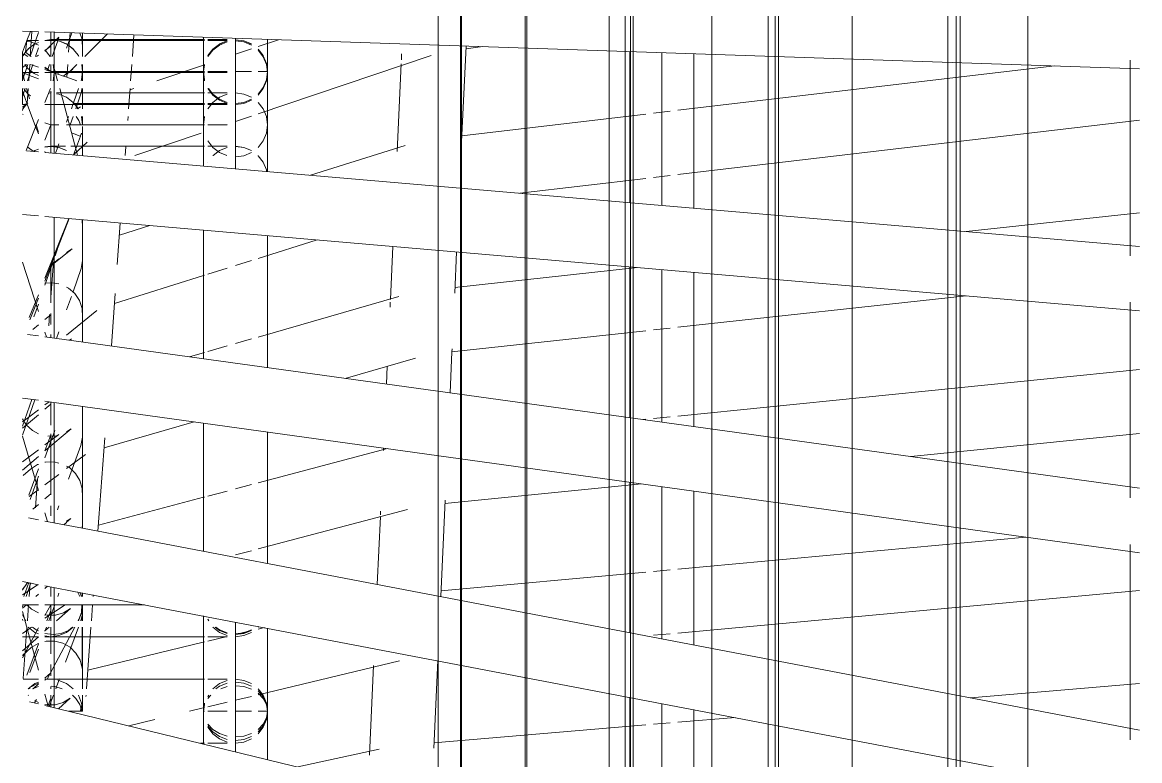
# Model space of a CAD drawing. Header units: millimetres. Extents: x 886808 to 1650903, y -1008069 to 230892.
# Drawn here: x 1018505 to 1019029, y -558958 to -558612 of the extents above; entities that cross this region are included whole.
import ezdxf
from ezdxf.xclip import XClip

# ---------------------------------------------------------------- set-up
doc = ezdxf.new("R2010")
doc.units = ezdxf.units.MM
doc.header["$XCLIPFRAME"] = 0
doc.layers.get('0').update_dxf_attribs({"lineweight": 0})
doc.layers.add('0.NETMANHNHAT-0.05', color=251, linetype='Continuous', lineweight=0)
doc.layers.add('A_Dim', color=8, linetype='Continuous', lineweight=5)

# ---------------------------------------------------------------- blocks, each defined once
blk = doc.blocks.new('A$C14C457CE')
for p, q in [((8875.8, 2416.46), (9389.45, 2433.75)), ((9348.38, 2422.14), (9347.64, 2432.34)), ((9370.72, 2422.14), (9359.98, 2432.76)), ((9371.71, 2429.64), (9371.71, 2433.15)), ((9373.1, 2433.2), (9372.16, 2430.81)), ((9376.77, 2433.32), (9377.88, 2430.11)), ((9377.88, 2430.11), (9377.64, 2433.35)), ((9385, 2433.6), (9385, 2416.62)), ((9386.71, 2422.14), (9386.71, 2433.66)), ((9386.71, 2433.66), (9386.71, 2422.14)), ((9386.71, 2422.14), (9386.71, 2433.66)), ((9386.71, 2433.66), (9386.71, 2422.14)), ((9386.71, 2433.66), (9386.71, 2422.14)), ((9392.5, 2433.85), (9400, 2434.1)), ((9392.5, 2433.43), (9396.28, 2422.14)), ((9396.3, 2422.14), (9395.55, 2433.95)), ((9397.85, 2429.64), (9396.14, 2433.97)), ((9193.91, 2382.23), (9191.84, 2427.1)), ((9289.39, 2426.82), (9279.8, 2430.06)), ((9285, 2428.3), (9285, 2430.23)), ((9285, 2415.11), (9285, 2428.3)), ((9292.5, 2428.08), (9296.12, 2429.58)), ((9292.5, 2428.04), (9296.12, 2429.53)), ((9292.5, 2427.57), (9296.12, 2429.06)), ((9296.12, 2429.58), (9300, 2430.09)), ((9296.12, 2429.53), (9300, 2430.04)), ((9296.12, 2429.06), (9300, 2429.57)), ((9300, 2430.74), (9300, 2415.11)), ((9300, 2430.74), (9300, 2414.64)), ((9300, 2430.04), (9300, 2430.09)), ((9300, 2429.57), (9300, 2430.04)), ((9300, 2423.23), (9300, 2429.57)), ((9303.88, 2430.11), (9312.99, 2430.11)), ((9312.99, 2429.64), (9303.88, 2429.64)), ((9303.88, 2429.58), (9307.5, 2428.08)), ((9303.88, 2429.53), (9307.5, 2428.04)), ((9303.88, 2429.06), (9307.5, 2427.57)), ((9307.5, 2428.08), (9307.5, 2428.04)), ((9307.5, 2428.04), (9310.61, 2425.66)), ((9307.5, 2428.04), (9310.61, 2425.7)), ((9307.5, 2427.57), (9310.61, 2425.19)), ((9314.49, 2430.11), (9386.71, 2430.11)), ((9378.01, 2429.64), (9314.49, 2429.64)), ((9315, 2431.24), (9315, 2418.17)), ((9372.16, 2430.81), (9371.71, 2426.91)), ((9371.71, 2426.91), (9371.71, 2429.64)), ((9376.1, 2425.72), (9378.09, 2427.21)), ((9376.1, 2425.69), (9378.09, 2427.21)), ((9377.88, 2430.11), (9377.88, 2430)), ((9378.3, 2424.23), (9377.88, 2430)), ((9379.21, 2426.04), (9377.88, 2430)), ((9382.84, 2429.57), (9378.01, 2429.64)), ((9378.09, 2427.21), (9378.66, 2427.68)), ((9378.66, 2427.68), (9379.21, 2428.1)), ((9378.66, 2427.68), (9379.21, 2428.07)), ((9378.66, 2427.68), (9379.21, 2428.04)), ((9379.21, 2428.1), (9382.84, 2429.57)), ((9379.21, 2428.04), (9382.83, 2429.53)), ((9382.83, 2429.53), (9383.33, 2429.59)), ((9389.39, 2424.74), (9382.84, 2431.22)), ((9383.32, 2429.64), (9382.84, 2430.99)), ((9382.84, 2429.6), (9383.14, 2429.64)), ((9382.84, 2429.57), (9383.33, 2429.59)), ((9383.14, 2429.64), (9383.32, 2429.64)), ((9383.33, 2429.59), (9383.32, 2429.64)), ((9383.33, 2429.59), (9383.37, 2429.64)), ((9385.96, 2422.14), (9383.33, 2429.59)), ((9385, 2429.64), (9383.37, 2429.64)), ((9383.69, 2429.64), (9385, 2429.85)), ((9385, 2429.85), (9386.71, 2430.11)), ((9385, 2429.85), (9386.71, 2430.07)), ((9385, 2429.85), (9386.71, 2430.04)), ((9386.71, 2429.6), (9385, 2429.64)), ((9386.71, 2430.11), (9389.39, 2429.76)), ((9386.71, 2430.04), (9386.71, 2430.11)), ((9386.71, 2430.07), (9389.39, 2429.72)), ((9386.71, 2430.04), (9389.39, 2429.68)), ((9386.71, 2429.6), (9386.71, 2430.04)), ((9389.39, 2429.64), (9386.71, 2429.6)), ((9386.71, 2429.6), (9386.71, 2422.14)), ((9389.39, 2425.09), (9386.71, 2427.11)), ((9397.85, 2429.64), (9392.5, 2429.64)), ((9392.5, 2427.58), (9396.08, 2429.06)), ((9392.5, 2428.81), (9393.91, 2428.16)), ((9392.5, 2428.78), (9393.91, 2428.16)), ((9392.5, 2428.74), (9393.91, 2428.16)), ((9393.99, 2428.19), (9394.21, 2428.1)), ((9393.99, 2428.19), (9394.21, 2428.07)), ((9393.99, 2428.19), (9394.21, 2428.04)), ((9394.21, 2428.1), (9397.32, 2425.72)), ((9394.21, 2428.07), (9396.01, 2426.72)), ((9394.21, 2428.04), (9396.01, 2426.72)), ((9396.08, 2429.06), (9396.12, 2429.06)), ((9396.12, 2429.06), (9397.89, 2429.29)), ((9398.47, 2424.22), (9397.85, 2429.64)), ((9397.98, 2429.31), (9397.85, 2429.64)), ((9397.89, 2429.29), (9397.98, 2429.31)), ((9400, 2424.19), (9397.98, 2429.31)), ((9085, 2423.5), (9085, 2351.07)), ((9100, 2424.01), (9100, 2352.36)), ((9115, 2424.51), (9115, 2353.65)), ((9191.9, 2425.82), (9183.91, 2426.83)), ((9289.39, 2395.25), (9208.16, 2422.7)), ((9222.17, 2420.69), (9222.04, 2423.5)), ((9285.51, 2418.99), (9287.01, 2422.57)), ((9285.51, 2418.5), (9287.01, 2422.1)), ((9287.01, 2422.57), (9289.39, 2425.66)), ((9287.01, 2422.6), (9289.39, 2425.66)), ((9287.01, 2422.1), (9289.39, 2425.19)), ((9287.01, 2422.57), (9287.01, 2422.6)), ((9289.39, 2425.66), (9289.39, 2425.7)), ((9300, 2423.23), (9292.5, 2425.77)), ((9300, 2415.11), (9300, 2423.23)), ((9310.61, 2425.7), (9310.61, 2425.66)), ((9310.61, 2425.66), (9312.99, 2422.57)), ((9310.61, 2425.66), (9312.99, 2422.6)), ((9310.61, 2425.19), (9312.96, 2422.14)), ((9371.71, 2426.91), (9371.71, 2422.14)), ((9373.53, 2422.14), (9373.72, 2422.57)), ((9373.72, 2422.61), (9376.1, 2425.69)), ((9373.72, 2422.61), (9376.1, 2425.66)), ((9373.72, 2422.57), (9373.72, 2422.61)), ((9376.1, 2425.66), (9376.1, 2425.72)), ((9387.02, 2422.14), (9389.37, 2425.19)), ((9389.37, 2425.19), (9389.39, 2425.21)), ((9392.5, 2426.23), (9393.84, 2422.14)), ((9393.31, 2422.14), (9392.5, 2422.75)), ((9395.79, 2422.14), (9396.28, 2422.52)), ((9396.01, 2426.72), (9397.32, 2425.69)), ((9398.47, 2424.22), (9396.28, 2422.52)), ((9397.32, 2425.72), (9397.32, 2425.66)), ((9397.32, 2425.69), (9398.47, 2424.22)), ((9397.32, 2425.66), (9398.3, 2424.44)), ((9399.2, 2423.26), (9397.48, 2422.14)), ((9398.47, 2424.22), (9398.57, 2424.3)), ((9398.47, 2424.22), (9398.97, 2423.56)), ((9400, 2422.45), (9398.57, 2424.3)), ((9398.97, 2423.56), (9399.2, 2423.26)), ((9399.2, 2423.26), (9399.27, 2423.31)), ((9399.2, 2423.26), (9399.7, 2422.6)), ((9399.2, 2423.26), (9399.7, 2422.57)), ((9399.7, 2422.6), (9399.27, 2423.31)), ((9400, 2422.19), (9399.7, 2422.6)), ((9399.7, 2422.6), (9399.7, 2422.57)), ((9399.7, 2422.57), (9399.89, 2422.14)), ((9400, 2424.19), (9400, 2422.45)), ((9400, 2424.19), (9400, 2414.64)), ((9400, 2422.45), (9400, 2422.19)), ((9400, 2422.19), (9400, 2422.14)), ((8880.19, 2328.78), (8880.19, 2420.55)), ((9092.5, 2396.98), (8915.62, 2417.8)), ((9224.15, 2377.69), (9222.26, 2418.79)), ((9285, 2415.11), (9285.51, 2418.99)), ((9285, 2414.64), (9285.51, 2418.5)), ((9314.49, 2418.5), (9314.49, 2418.34)), ((9336.92, 2410.76), (9314.49, 2418.34)), ((9314.49, 2418.34), (9314.94, 2415.11)), ((9314.55, 2418.52), (9315, 2415.11)), ((9314.94, 2415.11), (9315, 2418.17)), ((9315, 2415.11), (9315, 2418.17)), ((9349.2, 2410.76), (9348.64, 2418.52)), ((9371.71, 2415.11), (9372.16, 2418.52)), ((9371.71, 2415.11), (9371.71, 2418.52)), ((9377.54, 2415.4), (9374.38, 2418.52)), ((9379.16, 2412.43), (9378.72, 2418.52)), ((9385.51, 2418.5), (9383.43, 2410.76)), ((9385, 2416.62), (9385.01, 2414.64)), ((9385.01, 2414.64), (9385.51, 2418.5)), ((9386.71, 2415.11), (9386.71, 2418.52)), ((9386.71, 2415.11), (9386.71, 2418.52)), ((9386.71, 2415.11), (9386.71, 2418.52)), ((9386.71, 2418.52), (9386.71, 2415.11)), ((9386.71, 2418.52), (9386.71, 2415.11)), ((9386.71, 2415.11), (9386.71, 2418.52)), ((9386.71, 2415.11), (9389.39, 2417.19)), ((9386.71, 2415.11), (9389.39, 2416.86)), ((9388.25, 2415.66), (9387.24, 2418.52)), ((9392.5, 2417.17), (9395.16, 2418.11)), ((9394.43, 2414.19), (9397.5, 2416.62)), ((9395.02, 2418.52), (9397.56, 2410.76)), ((9395.16, 2418.11), (9396.32, 2418.52)), ((9397.02, 2410.76), (9396.53, 2418.52)), ((9397.49, 2418.52), (9400, 2411.04)), ((9397.5, 2416.62), (9398.9, 2418.52)), ((9400, 2417.1), (9398.11, 2418.52)), ((9400, 2418.52), (9400, 2414.64)), ((9285.51, 2411.23), (9285, 2415.11)), ((9285.06, 2415.11), (9285, 2415.11)), ((9285.51, 2410.78), (9285, 2414.64)), ((9285, 2414.64), (9285, 2396.73)), ((9285.06, 2415.11), (9289.39, 2415.11)), ((9300, 2415.11), (9292.5, 2415.11)), ((9300, 2405.11), (9300, 2415.11)), ((9300, 2414.64), (9300, 2369.56)), ((9303.88, 2415.11), (9312.99, 2415.11)), ((9303.88, 2415.11), (9312.99, 2415.11)), ((9303.88, 2415.11), (9312.99, 2415.11)), ((9312.99, 2414.64), (9303.88, 2414.64)), ((9315, 2415.11), (9314.49, 2411.23)), ((9315, 2415.11), (9314.49, 2415.11)), ((9314.49, 2415.11), (9379.21, 2415.11)), ((9314.49, 2415.11), (9386.71, 2415.11)), ((9315, 2414.64), (9314.49, 2410.78)), ((9389.39, 2414.64), (9314.49, 2414.64)), ((9314.94, 2415.11), (9315, 2414.64)), ((9315, 2399.64), (9315, 2414.64)), ((9372.22, 2411.23), (9371.71, 2415.11)), ((9371.71, 2410.76), (9371.71, 2415.11)), ((9374.47, 2410.76), (9379.16, 2412.43)), ((9377.54, 2415.4), (9376.29, 2416.33)), ((9377.58, 2415.36), (9377.54, 2415.4)), ((9379.21, 2413.75), (9377.58, 2415.36)), ((9379.02, 2414.29), (9377.58, 2415.36)), ((9379.02, 2414.29), (9379.21, 2414.15)), ((9380.73, 2412.99), (9379.16, 2412.43)), ((9380.73, 2412.99), (9379.21, 2414.15)), ((9383.28, 2413.89), (9380.73, 2412.99)), ((9382.83, 2415.25), (9383.28, 2413.89)), ((9382.83, 2415.11), (9386.71, 2415.11)), ((9384.37, 2414.28), (9383.28, 2413.89)), ((9386.71, 2415.11), (9384.37, 2414.28)), ((9385, 2414.5), (9385.01, 2414.64)), ((9385.53, 2410.78), (9385, 2414.5)), ((9385, 2379.89), (9385, 2414.5)), ((9386.71, 2415.11), (9388.25, 2415.66)), ((9386.71, 2410.76), (9386.71, 2414.36)), ((9388.25, 2415.66), (9389.39, 2416.06)), ((9400, 2414.64), (9392.5, 2414.64)), ((9392.5, 2413.36), (9394.43, 2414.19)), ((9392.5, 2411.72), (9396.71, 2413.36)), ((9400, 2414.64), (9396.71, 2413.36)), ((9400, 2414.64), (9398.96, 2410.76)), ((9400, 2414.64), (9400, 2410.76)), ((9287.01, 2407.65), (9285.51, 2411.23)), ((9287.01, 2407.18), (9285.51, 2410.78)), ((9289.39, 2404.56), (9287.01, 2407.65)), ((9287.01, 2407.62), (9287.01, 2407.65)), ((9289.39, 2404.56), (9287.01, 2407.62)), ((9289.39, 2404.09), (9287.01, 2407.18)), ((9312.96, 2407.14), (9310.61, 2404.09)), ((9312.62, 2407.14), (9311.06, 2405.11)), ((9349.51, 2406.5), (9347.62, 2407.14)), ((9350.16, 2397.61), (9349.46, 2407.14)), ((9371.71, 2397.61), (9371.71, 2407.14)), ((9372.02, 2407.14), (9372.21, 2405.67)), ((9372.42, 2410.76), (9372.22, 2411.23)), ((9375.97, 2400.53), (9373.62, 2407.14)), ((9382.46, 2407.14), (9374.08, 2375.93)), ((9389.39, 2400.55), (9386.82, 2407.14)), ((9397.99, 2407.14), (9396.72, 2402.41)), ((9397.41, 2404.67), (9397.25, 2407.14)), ((9398.92, 2406.61), (9397.41, 2404.67)), ((9398.75, 2407.14), (9400, 2403.31)), ((9399.33, 2407.14), (9398.92, 2406.61)), ((9400, 2407.14), (9400, 2406.06)), ((9289.39, 2404.52), (9289.39, 2404.56)), ((9292.5, 2403.08), (9296.12, 2404.58)), ((9296.12, 2400.69), (9292.5, 2402.18)), ((9296.12, 2400.64), (9292.5, 2402.14)), ((9296.12, 2400.22), (9292.5, 2401.71)), ((9296.12, 2404.58), (9300, 2405.11)), ((9300, 2400.19), (9300, 2405.11)), ((9312.99, 2405.11), (9303.88, 2405.11)), ((9303.88, 2404.58), (9307.5, 2403.08)), ((9307.5, 2402.18), (9303.88, 2400.69)), ((9307.5, 2402.14), (9303.88, 2400.64)), ((9307.5, 2401.71), (9303.88, 2400.22)), ((9310.61, 2404.09), (9307.5, 2401.71)), ((9307.5, 2403.08), (9310.61, 2400.7)), ((9308.12, 2402.61), (9307.5, 2402.18)), ((9307.5, 2402.18), (9307.5, 2402.14)), ((9310.61, 2404.56), (9308.12, 2402.61)), ((9310.61, 2404.52), (9308.12, 2402.61)), ((9311.06, 2405.11), (9310.61, 2404.56)), ((9310.61, 2404.56), (9310.61, 2404.52)), ((9384.01, 2405.11), (9314.49, 2405.11)), ((9372.21, 2405.67), (9374.96, 2397.61)), ((9376.1, 2400.7), (9379.21, 2403.08)), ((9379.21, 2403.08), (9382.83, 2404.58)), ((9382.83, 2404.58), (9383.9, 2404.72)), ((9386.47, 2405.06), (9386.71, 2405.11)), ((9386.71, 2405.11), (9386.48, 2405.11)), ((9386.71, 2390.11), (9386.71, 2405.97)), ((9386.71, 2405.11), (9387.67, 2404.97)), ((9386.71, 2405.11), (9386.71, 2399.64)), ((9397.32, 2404.56), (9396.21, 2403.71)), ((9397.32, 2404.52), (9396.22, 2403.68)), ((9397.41, 2404.64), (9397.32, 2404.56)), ((9397.32, 2404.56), (9397.32, 2404.52)), ((9397.41, 2404.67), (9397.41, 2404.64)), ((9397.69, 2400.22), (9397.41, 2404.64)), ((9400, 2406.06), (9397.71, 2399.9)), ((9400, 2399.72), (9400, 2406.06)), ((9103.88, 2395.64), (9096.12, 2396.55)), ((9285, 2390.11), (9285, 2396.73)), ((9285.51, 2393.99), (9287.01, 2397.6)), ((9287.01, 2397.6), (9289.39, 2400.7)), ((9300, 2400.19), (9296.12, 2400.69)), ((9300, 2400.13), (9296.12, 2400.64)), ((9300, 2399.72), (9296.12, 2400.22)), ((9300, 2400.19), (9300, 2400.13)), ((9300, 2399.72), (9300, 2400.13)), ((9300, 2399.72), (9300, 2391.66)), ((9303.88, 2400.11), (9312.99, 2400.11)), ((9312.99, 2399.64), (9303.88, 2399.64)), ((9310.61, 2400.7), (9312.98, 2397.61)), ((9314.49, 2400.11), (9376.12, 2400.11)), ((9389.39, 2399.64), (9314.49, 2399.64)), ((9315, 2399.64), (9315, 2390.11)), ((9374.25, 2397.61), (9372.64, 2398.6)), ((9373.73, 2397.61), (9376.1, 2400.7)), ((9376.12, 2400.11), (9375.97, 2400.53)), ((9377.01, 2397.61), (9376.12, 2400.11)), ((9386.71, 2399.64), (9386.71, 2390.11)), ((9397.71, 2399.86), (9393.77, 2389.32)), ((9397.45, 2400.53), (9397.69, 2400.22)), ((9397.53, 2400.33), (9397.52, 2400.36)), ((9397.69, 2400.22), (9397.53, 2400.33)), ((9397.75, 2400.02), (9397.65, 2400.03)), ((9397.69, 2400.22), (9397.71, 2400.19)), ((9397.7, 2400.02), (9397.71, 2400.19)), ((9397.71, 2399.86), (9397.7, 2400.02)), ((9397.71, 2400.19), (9397.8, 2400.15)), ((9397.86, 2400), (9397.75, 2400.02)), ((9397.78, 2400.1), (9399.7, 2397.6)), ((9400, 2399.64), (9397.8, 2399.64)), ((9400, 2398.49), (9397.86, 2400)), ((9397.86, 2400), (9400, 2399.72)), ((9399.7, 2397.6), (9400, 2396.88)), ((9400, 2399.64), (9400, 2399.72)), ((9092.5, 2366.81), (8875.8, 2392.32)), ((9193.78, 2385.05), (9107.5, 2395.21)), ((9285, 2390.11), (9285.51, 2393.99)), ((9300, 2391.66), (9292.5, 2394.2)), ((9300, 2380.11), (9300, 2391.66)), ((9304.59, 2390.11), (9303.88, 2390.35)), ((9314.49, 2393.99), (9315, 2390.11)), ((9350.55, 2392.22), (9350.42, 2393.99)), ((9371.71, 2390.11), (9371.71, 2393.99)), ((9371.71, 2390.11), (9372.22, 2393.99)), ((9373.46, 2392.2), (9372.68, 2390.11)), ((9374.73, 2393.99), (9373.46, 2392.2)), ((9376.2, 2393.99), (9377.53, 2390.11)), ((9379.21, 2391.4), (9378.29, 2393.99)), ((9386.71, 2390.11), (9389.39, 2391.13)), ((9398.16, 2378.06), (9392.5, 2392.58)), ((9392.5, 2392.3), (9392.59, 2392.34)), ((9399.61, 2394.99), (9400, 2395.14)), ((9285.51, 2386.23), (9285, 2390.11)), ((9285, 2368.27), (9285, 2390.11)), ((9287.01, 2382.62), (9285.51, 2386.23)), ((9312.99, 2390.11), (9303.88, 2390.11)), ((9379.21, 2390.11), (9314.49, 2390.11)), ((9315, 2390.11), (9315, 2380.11)), ((9347.19, 2375.72), (9316.08, 2386.23)), ((9371.71, 2386.23), (9371.71, 2389.37)), ((9371.72, 2384.62), (9371.71, 2386.23)), ((9371.87, 2386.23), (9371.72, 2384.62)), ((9372.8, 2384.84), (9372.22, 2386.23)), ((9372.8, 2384.84), (9376.46, 2386.23)), ((9386.71, 2390.11), (9382.83, 2390.11)), ((9386.71, 2380.11), (9386.71, 2390.11)), ((9389.39, 2383.02), (9386.71, 2390.11)), ((9386.71, 2377.02), (9386.71, 2390.11)), ((9393.44, 2390.18), (9392.5, 2386.69)), ((9393.77, 2389.32), (9392.5, 2385.92)), ((9264.74, 2366.53), (9220.39, 2380.4)), ((9289.39, 2379.52), (9287.01, 2382.62)), ((9296.12, 2379.6), (9300, 2380.11)), ((9296.12, 2379.53), (9300, 2380.04)), ((9300, 2380.11), (9300, 2380.04)), ((9300, 2375.13), (9300, 2380.04)), ((9312.99, 2380.11), (9303.88, 2380.11)), ((9312.99, 2382.62), (9310.61, 2379.52)), ((9377.3, 2380.11), (9314.49, 2380.11)), ((9315, 2380.11), (9315, 2370.85)), ((9375.92, 2376.24), (9369.59, 2381.96)), ((9371.72, 2384.62), (9371.71, 2380.11)), ((9371.71, 2375.73), (9371.71, 2380.11)), ((9372.8, 2384.84), (9372.68, 2384.8)), ((9375.98, 2376.1), (9372.68, 2384.8)), ((9386.71, 2380.11), (9379.77, 2380.11)), ((9382.79, 2379.53), (9386.67, 2380.04)), ((9383.37, 2379.67), (9382.83, 2381.21)), ((9382.83, 2379.6), (9386.71, 2380.11)), ((9385, 2379.82), (9385, 2379.89)), ((9386.67, 2380.04), (9386.71, 2380.11)), ((9386.71, 2379.6), (9386.67, 2380.04)), ((9386.67, 2380.04), (9389.39, 2379.68)), ((9386.71, 2380.11), (9389.39, 2379.76)), ((8875.8, 2333.07), (9389.39, 2377.25)), ((9287.01, 2372.61), (9289.39, 2375.66)), ((9289.39, 2375.66), (9289.39, 2375.72)), ((9292.5, 2378.1), (9296.12, 2379.6)), ((9292.5, 2378.04), (9296.12, 2379.53)), ((9296.12, 2375.64), (9292.5, 2377.14)), ((9300, 2375.13), (9296.12, 2375.64)), ((9300, 2369.56), (9300, 2375.13)), ((9303.88, 2379.6), (9307.5, 2378.1)), ((9303.88, 2379.53), (9307.5, 2378.04)), ((9307.5, 2377.14), (9304.07, 2375.72)), ((9310.61, 2379.52), (9307.5, 2377.14)), ((9307.5, 2378.1), (9308.13, 2377.62)), ((9307.5, 2378.04), (9310.54, 2375.72)), ((9308.13, 2377.62), (9310.54, 2375.72)), ((9310.54, 2375.72), (9310.61, 2375.72)), ((9351.74, 2375.72), (9351.45, 2379.77)), ((9379.22, 2378.05), (9382.79, 2379.53)), ((9379.24, 2378.11), (9382.83, 2379.6)), ((9383.4, 2379.61), (9383.37, 2379.67)), ((9384.39, 2376.82), (9383.4, 2379.61)), ((9385, 2376.87), (9385, 2379.82)), ((9386.71, 2379.6), (9386.71, 2377.02)), ((9389.39, 2377.57), (9389.27, 2377.24)), ((9392.5, 2378.81), (9394.21, 2378.1)), ((9392.5, 2378.73), (9394.17, 2378.04)), ((9392.5, 2377.52), (9398.13, 2378)), ((9394.17, 2378.04), (9394.62, 2377.7)), ((9394.21, 2378.1), (9394.72, 2377.71)), ((9397.32, 2379.52), (9394.99, 2377.73)), ((9397.5, 2379.75), (9397.32, 2379.52)), ((9285.51, 2368.99), (9287.01, 2372.57)), ((9287.01, 2372.57), (9287.01, 2372.61)), ((9312.96, 2372.61), (9312.99, 2372.57)), ((9103.88, 2365.47), (9096.12, 2366.39)), ((9166.6, 2358.09), (9107.5, 2365.05)), ((9285.42, 2368.31), (9285.51, 2368.99)), ((8957.16, 2340.07), (8875.8, 2348.95)), ((8875.8, 2302.97), (9389.42, 2347.15)), ((9355.45, 2324.64), (9354.04, 2344.11)), ((9371.71, 2345.63), (9371.73, 2342.35)), ((9371.98, 2345.65), (9371.73, 2342.35)), ((9389.39, 2316.8), (9377.98, 2346.17)), ((9389.39, 2318.17), (9378.15, 2346.18)), ((9385, 2290.15), (9385, 2346.77)), ((9392.5, 2347.41), (9400, 2348.06)), ((9285, 2276.31), (9285, 2338.17)), ((9315, 2280.47), (9315, 2340.75)), ((9354.45, 2338.47), (9340.22, 2342.92)), ((9371.73, 2342.35), (9371.72, 2326.52)), ((9227.34, 2308.24), (9226.2, 2333.11)), ((9289.39, 2327.46), (9261.61, 2336.16)), ((9197.17, 2311.19), (9196.28, 2330.54)), ((9376.7, 2331.95), (9379.21, 2330.21)), ((9386.61, 2323.96), (9376.7, 2331.95)), ((9379.21, 2330.09), (9377.55, 2331.05)), ((9383.5, 2331.96), (9384.65, 2328.66)), ((9100, 2322.26), (9100, 2250.72)), ((9197.05, 2313.89), (9111.4, 2323.24)), ((9115, 2323.55), (9115, 2252.79)), ((9300, 2324.15), (9292.5, 2326.49)), ((9312.99, 2320.08), (9303.88, 2322.93)), ((9371.72, 2326.52), (9371.73, 2326.48)), ((9371.73, 2326.48), (9372.37, 2322.7)), ((9371.75, 2300.1), (9371.73, 2326.48)), ((9372.37, 2322.7), (9376.23, 2311.77)), ((9386.48, 2324.3), (9382.83, 2327.3)), ((9386.64, 2309.37), (9385.44, 2325.83)), ((9385.71, 2325.62), (9389.39, 2315.03)), ((9386.71, 2306.66), (9386.71, 2323.7)), ((9386.71, 2323.7), (9386.71, 2306.66)), ((9400, 2325.72), (9392.5, 2302.57)), ((9085, 2320.97), (9085, 2248.64)), ((9315, 2319.45), (9314.49, 2319.61)), ((9356.78, 2306.38), (9315, 2319.45)), ((9378.31, 2313.61), (9375.38, 2311.02)), ((9379.21, 2314.06), (9378.31, 2313.61)), ((9385.64, 2316.13), (9382.83, 2315.56)), ((9389.39, 2315.89), (9385.64, 2316.13)), ((8880.19, 2215.23), (8880.19, 2306.95)), ((9092.5, 2295.19), (8957.15, 2309.97)), ((9289.39, 2290.62), (9223.43, 2309.63)), ((9227.51, 2304.62), (9227.4, 2306.91)), ((9358.22, 2286.45), (9356.44, 2310.98)), ((9373.22, 2307.74), (9371.98, 2304.02)), ((9375.38, 2311.02), (9373.22, 2307.74)), ((9376.97, 2309.7), (9379.21, 2303.35)), ((9396.79, 2299.74), (9392.5, 2310.43)), ((9396.44, 2298.66), (9392.5, 2308.8)), ((9371.71, 2297.61), (9364.98, 2303.14)), ((9371.98, 2304.02), (9371.75, 2300.1)), ((9386.71, 2296.58), (9386.71, 2301.64)), ((9386.71, 2301.64), (9386.71, 2296.58)), ((9392.5, 2306.1), (9394.57, 2300.15)), ((9371.75, 2300.1), (9371.71, 2297.61)), ((9371.75, 2297.58), (9371.71, 2297.61)), ((9371.71, 2288.31), (9371.75, 2297.58)), ((9379.21, 2291.45), (9371.75, 2297.58)), ((9371.75, 2297.58), (9371.75, 2288.32)), ((9389.39, 2298.89), (9386.71, 2301.11)), ((9386.71, 2301.11), (9386.71, 2296.58)), ((9387.62, 2295.83), (9387.23, 2301.21)), ((9395.01, 2294.24), (9392.5, 2296.32)), ((8875.8, 2219.69), (9389.39, 2290.76)), ((9103.88, 2293.95), (9096.12, 2294.8)), ((9198.44, 2283.63), (9107.5, 2293.56)), ((9382.83, 2293.12), (9383.93, 2290)), ((9386.71, 2290.39), (9386.71, 2291.84)), ((9386.71, 2291.84), (9386.71, 2290.39)), ((9386.71, 2291.84), (9386.71, 2290.39)), ((9389.39, 2292.97), (9388.64, 2290.66)), ((9392.5, 2291.19), (9397.64, 2291.9)), ((9300, 2287.56), (9292.5, 2289.73)), ((9312.99, 2283.82), (9303.88, 2286.45)), ((9377.66, 2289.14), (9376.88, 2289.78)), ((9376.88, 2289.78), (9377.82, 2289.16)), ((9198.44, 2283.63), (9198.38, 2285.13)), ((9199.32, 2264.46), (9198.44, 2283.63)), ((9248.48, 2271.26), (9215.62, 2280.73)), ((9321.51, 2281.37), (9314.49, 2283.39)), ((9092.5, 2253.57), (8875.8, 2275.38)), ((9229.16, 2268.59), (9228.78, 2276.94)), ((8929.19, 2196.85), (9387.4, 2260.25)), ((9385, 2203.45), (9385, 2259.92)), ((9386.71, 2249.29), (9386.71, 2260.16)), ((9386.71, 2260.16), (9386.71, 2249.29)), ((9387.4, 2260.25), (9389.39, 2260.53)), ((9389.39, 2258.76), (9387.4, 2260.25)), ((9392.5, 2260.96), (9400, 2261.99)), ((9394.12, 2261.18), (9400, 2244.55)), ((9395.51, 2261.37), (9400, 2248.84)), ((9371.75, 2243.6), (9371.71, 2258.08)), ((9371.75, 2258.09), (9371.77, 2257.87)), ((9371.77, 2257.87), (9371.75, 2243.6)), ((9371.78, 2258.09), (9371.77, 2257.87)), ((9389.39, 2256.84), (9386.71, 2259.11)), ((9386.71, 2259.11), (9386.71, 2249.29)), ((9396.97, 2253.11), (9392.5, 2256.45)), ((9400, 2247.86), (9392.5, 2254.21)), ((9103.88, 2252.42), (9096.12, 2253.21)), ((9108.78, 2251.93), (9107.5, 2252.06)), ((9315, 2190.1), (9315, 2250.23)), ((9361.69, 2238.63), (9319.34, 2250.83)), ((9395.31, 2246.74), (9398.19, 2249.38)), ((9400, 2250.86), (9396.97, 2253.11)), ((9398.19, 2249.38), (9398.26, 2249.48)), ((9398.26, 2249.48), (9400, 2252.21)), ((8983.11, 2234.54), (8875.8, 2245.34)), ((9285, 2184.38), (9285, 2246.08)), ((9371.75, 2243.6), (9372.53, 2239.81)), ((9377.06, 2247.63), (9379.21, 2246.24)), ((9389.39, 2237.19), (9377.06, 2247.63)), ((9389.39, 2240.05), (9382.83, 2244.95)), ((9382.83, 2244.71), (9384.1, 2244.3)), ((9384.1, 2244.3), (9388.01, 2244.11)), ((9384.78, 2246.86), (9389.39, 2233.99)), ((9386.71, 2216.65), (9386.71, 2245.22)), ((9386.71, 2245.22), (9386.71, 2216.65)), ((9386.71, 2245.22), (9386.71, 2244.71)), ((9386.71, 2244.71), (9389.39, 2237.32)), ((9392.5, 2245.29), (9395.31, 2246.74)), ((9400, 2244.21), (9392.5, 2218.71)), ((9230.58, 2237.77), (9230.55, 2238.55)), ((9364.53, 2199.55), (9361.35, 2243.33)), ((9371.71, 2234.53), (9371.77, 2243.51)), ((9371.77, 2243.51), (9371.77, 2234.48)), ((9372.53, 2239.81), (9378.3, 2223.91)), ((9289.39, 2222.24), (9228.65, 2238.28)), ((9230.6, 2237.48), (9230.58, 2237.77)), ((9379.21, 2228.94), (9370.38, 2235.52)), ((9371.71, 2200.92), (9371.71, 2234.53)), ((9371.77, 2234.48), (9371.79, 2215.66)), ((9400, 2232.15), (9392.5, 2237.74)), ((9400, 2228.21), (9392.5, 2234.56)), ((9377.94, 2229.37), (9375.09, 2226.68)), ((9378.34, 2229.58), (9377.94, 2229.37)), ((9379.21, 2230.04), (9378.34, 2229.58)), ((9385.2, 2232.1), (9382.83, 2231.55)), ((9389.12, 2231.96), (9385.2, 2232.1)), ((9389.39, 2231.88), (9389.12, 2231.96)), ((9392.87, 2230.81), (9392.5, 2230.93)), ((9392.5, 2228.76), (9396.96, 2216.48)), ((9392.52, 2228.28), (9392.5, 2228.61)), ((9396.2, 2228.73), (9392.87, 2230.81)), ((9399.68, 2225.73), (9396.2, 2228.73)), ((9373.03, 2223.35), (9371.9, 2219.59)), ((9375.09, 2226.68), (9373.03, 2223.35)), ((9389.39, 2221.35), (9382.83, 2226.24)), ((9392.5, 2225.32), (9396.38, 2214.51)), ((9393.81, 2210.51), (9392.82, 2224.2)), ((9085, 2218.41), (9085, 2146.23)), ((9100, 2220.48), (9100, 2149.09)), ((9201.71, 2212.54), (9109.59, 2221.81)), ((9115, 2222.56), (9115, 2151.96)), ((9300, 2219.44), (9292.5, 2221.42)), ((9312.99, 2216.01), (9303.88, 2218.41)), ((9371.9, 2219.59), (9371.79, 2215.66)), ((9392.58, 2218.97), (9392.5, 2219.03)), ((9396.77, 2215.85), (9392.58, 2218.97)), ((9203.71, 2168.98), (9201.64, 2214.05)), ((9315, 2215.48), (9314.49, 2215.61)), ((9364.32, 2202.45), (9315, 2215.48)), ((9371.79, 2215.66), (9371.77, 2202.17)), ((9389.39, 2214.79), (9386.71, 2217.11)), ((9386.71, 2217.11), (9386.71, 2216.65)), ((9289.39, 2191.27), (9219.35, 2209.77)), ((9231.99, 2207.19), (9231.91, 2208.98)), ((9382.83, 2211.44), (9383.51, 2209.57)), ((9386.71, 2206.8), (9386.71, 2211.54)), ((9386.71, 2211.54), (9386.71, 2206.8)), ((9386.71, 2211.54), (9386.71, 2206.8)), ((9389.39, 2208.15), (9388.19, 2204.06)), ((9395.03, 2209.93), (9392.5, 2212.11)), ((9233.49, 2174.55), (9232.02, 2206.42)), ((9371.77, 2202.17), (9372.03, 2200.98)), ((9371.79, 2200.93), (9389.39, 2204.29)), ((9371.79, 2202.08), (9371.79, 2200.93)), ((9379.21, 2203.77), (9377.22, 2205.49)), ((9377.22, 2205.49), (9379.21, 2204.25)), ((9380.56, 2202.6), (9379.29, 2203.7)), ((9385.64, 2203.7), (9385.68, 2203.58)), ((9392.5, 2204.88), (9397.16, 2205.77)), ((8875.8, 2106.33), (9371.71, 2200.92)), ((8880.19, 2190.07), (8929.19, 2196.85)), ((9092.5, 2181.79), (8929.19, 2196.85)), ((9371.71, 2200.92), (9371.79, 2200.93)), ((8880.19, 2101.7), (8880.19, 2193.33)), ((8875.8, 2189.46), (8880.19, 2190.07)), ((9300, 2188.46), (9292.5, 2190.44)), ((9103.88, 2180.74), (9096.12, 2181.46)), ((9203.6, 2171.55), (9107.5, 2180.41)), ((9392.5, 2174.48), (9400, 2175.91)), ((9397, 2175.48), (9399.38, 2168.99)), ((9397.21, 2175.52), (9397.83, 2175.03)), ((9397.43, 2175.56), (9397.83, 2175.03)), ((9092.5, 2151.82), (8875.8, 2171.8)), ((8875.8, 2075.93), (9371.71, 2170.51)), ((9371.71, 2168.99), (9371.71, 2170.66)), ((9371.71, 2170.51), (9371.81, 2170.53)), ((9371.81, 2170.53), (9389.39, 2173.89)), ((9371.81, 2170.67), (9371.81, 2170.53)), ((9371.81, 2170.53), (9371.81, 2168.99)), ((9371.87, 2170.55), (9371.87, 2170.69)), ((9371.87, 2168.99), (9371.87, 2170.55)), ((9372.22, 2168.99), (9373.02, 2170.9)), ((9372.97, 2168.99), (9374.06, 2171.1)), ((9382.83, 2170.55), (9383.4, 2168.99)), ((9385, 2116.77), (9385, 2173.19)), ((9386.71, 2173.37), (9386.71, 2173.52)), ((9386.71, 2168.99), (9386.71, 2173.52)), ((9386.71, 2173.52), (9386.71, 2168.99)), ((9386.71, 2173.52), (9386.71, 2168.99)), ((9386.71, 2168.99), (9386.71, 2173.37)), ((9389.39, 2172.75), (9388.2, 2173.8)), ((9400, 2169.7), (9392.64, 2174.65)), ((9395.95, 2175.28), (9398.24, 2168.99)), ((9396.83, 2168.99), (9396.36, 2175.36)), ((9397.83, 2175.03), (9397.89, 2174.99)), ((9397.89, 2174.99), (9399.98, 2172.1)), ((9398.27, 2174.47), (9399.7, 2172.6)), ((9399.7, 2172.6), (9399.81, 2172.34)), ((9399.81, 2172.34), (9400, 2171.88)), ((9399.98, 2172.1), (9400, 2172.05)), ((9342.64, 2165.11), (9386.71, 2165.11)), ((9342.64, 2165.11), (9389.39, 2165.11)), ((9366.75, 2168.99), (9366.7, 2169.7)), ((9367.57, 2157.61), (9367.03, 2165.11)), ((9371.71, 2157.61), (9371.71, 2165.11)), ((9371.8, 2164.4), (9371.71, 2165.11)), ((9371.71, 2165.11), (9371.81, 2165.11)), ((9371.81, 2165.11), (9371.8, 2164.4)), ((9371.81, 2165.11), (9371.87, 2165.11)), ((9371.87, 2157.61), (9371.87, 2165.11)), ((9371.87, 2165.11), (9372.04, 2165.11)), ((9372.25, 2161.5), (9372.04, 2165.11)), ((9379.94, 2165.11), (9372.04, 2165.11)), ((9389.39, 2158.76), (9379.94, 2165.11)), ((9379.94, 2165.11), (9384.83, 2165.11)), ((9384.83, 2165.11), (9385, 2165.11)), ((9384.83, 2165.11), (9387.58, 2157.61)), ((9385, 2165.11), (9386.71, 2165.11)), ((9386.71, 2165.11), (9389.39, 2165.11)), ((9386.71, 2165.11), (9386.71, 2160.56)), ((9386.71, 2157.61), (9386.71, 2165.11)), ((9389.39, 2160.08), (9386.71, 2165.11)), ((9386.71, 2165.11), (9386.71, 2157.61)), ((9386.71, 2165.11), (9386.71, 2157.61)), ((9386.71, 2165.11), (9386.71, 2162.31)), ((9393.67, 2168.99), (9392.5, 2170.02)), ((9392.5, 2165.11), (9397.11, 2165.11)), ((9392.5, 2165.11), (9400, 2165.11)), ((9395.64, 2162.97), (9397.86, 2165.11)), ((9397.65, 2157.61), (9397.11, 2165.11)), ((9400, 2163.43), (9398.09, 2165.11)), ((9399.65, 2165.11), (9400, 2164.13)), ((9400, 2165.11), (9399.65, 2165.11)), ((9315, 2159.84), (9315, 2116.71)), ((9371.81, 2164.38), (9371.79, 2160.76)), ((9371.79, 2160.76), (9372.54, 2157.61)), ((9371.81, 2164.38), (9371.8, 2164.4)), ((9372.22, 2161.23), (9371.81, 2164.38)), ((9371.81, 2160.67), (9371.81, 2157.61)), ((9373.71, 2157.61), (9372.22, 2161.23)), ((9373.44, 2158.13), (9372.25, 2161.5)), ((9383.92, 2157.61), (9377.38, 2163.37)), ((9377.38, 2163.37), (9380.73, 2161.33)), ((9380.73, 2161.33), (9384.5, 2160.23)), ((9384.5, 2160.23), (9388.41, 2160.14)), ((9386.71, 2162.31), (9388.45, 2157.61)), ((9386.71, 2160.56), (9386.71, 2157.61)), ((9388.41, 2160.14), (9389.39, 2160.38)), ((9392.5, 2161.23), (9395.64, 2162.97)), ((9400, 2161.84), (9392.5, 2134.47)), ((9400, 2160.36), (9398.84, 2158.13)), ((9289.39, 2154.52), (9289.1, 2154.9)), ((9300, 2156.98), (9300, 2156.84)), ((9300, 2156.98), (9300, 2115.11)), ((9300, 2156.98), (9300, 2115.11)), ((9300, 2151.43), (9300, 2156.84)), ((9309.54, 2154.5), (9307.5, 2153.05)), ((9310.59, 2154.5), (9307.5, 2152.14)), ((9309.27, 2154.5), (9307.5, 2153.26)), ((9312.99, 2158.27), (9312.43, 2157.61)), ((9312.99, 2158.15), (9312.55, 2157.61)), ((9369.89, 2125.72), (9367.8, 2154.5)), ((9371.71, 2125.72), (9371.71, 2154.5)), ((9371.81, 2154.5), (9371.81, 2150.11)), ((9371.86, 2135.26), (9371.87, 2154.5)), ((9373.58, 2157.93), (9373.44, 2158.13)), ((9373.81, 2157.61), (9373.58, 2157.93)), ((9373.61, 2154.5), (9379.7, 2138.08)), ((9388.15, 2130.53), (9375.37, 2154.5)), ((9379.21, 2152.14), (9376.12, 2154.5)), ((9378.39, 2153.01), (9376.47, 2154.5)), ((9386.71, 2154.5), (9386.71, 2151.28)), ((9386.71, 2142.03), (9386.71, 2154.5)), ((9386.71, 2154.5), (9386.71, 2142.03)), ((9386.71, 2154.5), (9386.71, 2142.03)), ((9389.39, 2152.8), (9387.46, 2154.5)), ((9388.72, 2154.5), (9389.39, 2152.67)), ((9395.22, 2154.5), (9393.06, 2153.01)), ((9397.3, 2154.5), (9394.21, 2152.14)), ((9400, 2151.63), (9395.72, 2154.5)), ((9399.62, 2130.5), (9397.88, 2154.5)), ((9398.84, 2158.13), (9398.39, 2157.61)), ((9400, 2158.34), (9399.7, 2157.62)), ((9103.88, 2150.78), (9096.12, 2151.49)), ((9285, 2123.92), (9285, 2154.12)), ((9289.39, 2153.68), (9286.43, 2154.39)), ((9296.12, 2151.9), (9292.5, 2153.26)), ((9296.12, 2151.66), (9292.5, 2153.05)), ((9300, 2151.13), (9292.5, 2152.93)), ((9296.12, 2150.64), (9292.5, 2152.14)), ((9300, 2151.43), (9296.12, 2151.9)), ((9300, 2151.18), (9296.12, 2151.66)), ((9300, 2150.11), (9296.12, 2150.64)), ((9300, 2151.43), (9300, 2151.18)), ((9300, 2151.18), (9300, 2151.13)), ((9300, 2150.11), (9300, 2151.13)), ((9307.5, 2153.26), (9303.88, 2151.9)), ((9307.5, 2153.05), (9303.88, 2151.66)), ((9307.5, 2152.14), (9303.88, 2150.64)), ((9312.99, 2148), (9303.88, 2150.19)), ((9303.88, 2150.11), (9304.22, 2150.11)), ((9304.22, 2150.11), (9312.99, 2150.11)), ((9314.49, 2150.11), (9368.12, 2150.11)), ((9368.12, 2150.11), (9371.71, 2150.11)), ((9371.71, 2150.11), (9371.81, 2150.11)), ((9371.81, 2150.11), (9371.86, 2135.26)), ((9371.81, 2150.11), (9371.87, 2150.11)), ((9371.87, 2150.11), (9377.71, 2150.11)), ((9377.71, 2150.11), (9385, 2150.11)), ((9381.81, 2151.62), (9378.39, 2153.01)), ((9382.83, 2150.64), (9379.21, 2152.14)), ((9385.57, 2151.14), (9381.81, 2151.62)), ((9386.71, 2150.11), (9382.83, 2150.64)), ((9385, 2150.11), (9386.71, 2150.11)), ((9389.39, 2151.62), (9385.57, 2151.14)), ((9386.71, 2150.11), (9386.71, 2151.28)), ((9389.39, 2150.48), (9386.71, 2150.11)), ((9386.71, 2150.11), (9389.39, 2150.11)), ((9400, 2140.19), (9392.5, 2154.25)), ((9393.06, 2153.01), (9392.5, 2152.8)), ((9394.21, 2152.14), (9392.5, 2151.43)), ((9392.5, 2150.11), (9400, 2150.11)), ((9400, 2143.48), (9392.5, 2150.07)), ((9369.25, 2134.47), (9314.49, 2147.64)), ((9377.64, 2145.15), (9374.86, 2142.4)), ((9381.05, 2147.08), (9377.64, 2145.15)), ((9384.83, 2148.06), (9381.05, 2147.08)), ((9388.75, 2148.02), (9384.83, 2148.06)), ((9389.39, 2147.84), (9388.75, 2148.02)), ((9392.53, 2146.97), (9392.5, 2146.98)), ((9392.5, 2146.7), (9397.95, 2131.98)), ((9392.5, 2144.2), (9396.51, 2133.27)), ((9395.91, 2144.97), (9392.53, 2146.97)), ((9400, 2141.31), (9395.91, 2144.97)), ((9206.99, 2097.85), (9205.1, 2138.88)), ((9289.39, 2122.86), (9223.08, 2138.81)), ((9372.88, 2139.02), (9371.86, 2135.26)), ((9374.86, 2142.4), (9372.88, 2139.02)), ((9237.17, 2094.59), (9235.23, 2136.62)), ((9371.85, 2135.23), (9371.83, 2131.3)), ((9371.86, 2135.26), (9371.85, 2135.23)), ((9386.71, 2131.82), (9386.71, 2137.06)), ((9386.71, 2137.06), (9386.71, 2131.82)), ((9386.71, 2137.06), (9386.71, 2131.82)), ((9292.5, 2128.08), (9296.12, 2129.58)), ((9292.5, 2126.96), (9296.12, 2128.32)), ((9296.12, 2129.58), (9300, 2130.11)), ((9296.12, 2128.32), (9300, 2128.79)), ((9300, 2130.11), (9300, 2128.79)), ((9300, 2128.79), (9300, 2127.11)), ((9303.88, 2130.11), (9312.99, 2130.11)), ((9303.88, 2129.58), (9307.5, 2128.08)), ((9303.88, 2128.32), (9307.5, 2126.96)), ((9314.49, 2130.11), (9382.65, 2130.11)), ((9371.83, 2131.3), (9371.81, 2130.11)), ((9371.81, 2130.11), (9371.85, 2125.72)), ((9371.81, 2130.11), (9371.81, 2125.72)), ((9379.21, 2128.08), (9382.83, 2129.58)), ((9382.55, 2130.38), (9382.65, 2130.11)), ((9382.65, 2130.11), (9382.83, 2129.58)), ((9382.65, 2130.11), (9385, 2130.11)), ((9382.83, 2129.58), (9383.37, 2129.65)), ((9382.83, 2129.58), (9383.97, 2126.56)), ((9385, 2130.11), (9389.39, 2130.11)), ((9389.39, 2130.71), (9386.71, 2133.11)), ((9386.71, 2133.11), (9386.71, 2131.82)), ((9388.98, 2129.79), (9389.39, 2129.74)), ((9392.5, 2130.11), (9399.57, 2130.11)), ((9392.5, 2128.79), (9394.21, 2128.08)), ((9393.52, 2127.9), (9392.5, 2128.37)), ((8955.18, 2121.47), (8875.8, 2128.13)), ((9285, 2115.11), (9285, 2123.92)), ((9287.01, 2122.6), (9289.39, 2125.7)), ((9287.01, 2121.95), (9289.39, 2124.78)), ((9287.01, 2121.11), (9289.39, 2123.6)), ((9292.5, 2125.5), (9296.12, 2126.7)), ((9296.12, 2126.7), (9300, 2127.11)), ((9300, 2120.31), (9300, 2127.11)), ((9303.88, 2126.7), (9306.85, 2125.72)), ((9307.5, 2128.08), (9310.59, 2125.72)), ((9307.5, 2126.96), (9309.27, 2125.72)), ((9376.12, 2125.72), (9379.21, 2128.08)), ((9381.38, 2125.72), (9384.7, 2126.79)), ((9383.97, 2126.56), (9384.28, 2125.72)), ((9384.7, 2126.79), (9386.37, 2126.97)), ((9386.71, 2125.72), (9386.71, 2126.67)), ((9386.71, 2126.67), (9386.71, 2125.72)), ((9386.71, 2126.67), (9386.71, 2125.72)), ((9386.71, 2126.67), (9386.71, 2125.72)), ((9389.39, 2123.13), (9387.84, 2117.46)), ((9394.99, 2125.72), (9392.5, 2127.94)), ((9392.5, 2126.72), (9395.28, 2125.72)), ((9395.49, 2126.71), (9393.52, 2127.9)), ((9394.21, 2128.08), (9397.3, 2125.72)), ((9397.14, 2125.72), (9396.38, 2126.18)), ((8875.8, 1993), (9389.39, 2117.84)), ((9100, 2118.83), (9100, 2047.49)), ((9115, 2121.7), (9115, 2051.14)), ((9285, 2115.11), (9285.51, 2118.99)), ((9285, 2115.11), (9285.51, 2118.65)), ((9285, 2115.11), (9285.51, 2118.22)), ((9285.51, 2118.99), (9287.01, 2122.6)), ((9285.51, 2118.65), (9287.01, 2121.95)), ((9285.51, 2118.22), (9287.01, 2121.11)), ((9300, 2120.31), (9292.5, 2122.12)), ((9300, 2115.11), (9300, 2120.31)), ((9312.99, 2117.19), (9303.88, 2119.38)), ((9311.55, 2122.61), (9312.99, 2121.11)), ((9312.43, 2122.61), (9312.99, 2121.95)), ((9314.49, 2118.99), (9315, 2115.11)), ((9314.49, 2118.65), (9314.73, 2116.77)), ((9314.49, 2118.22), (9315, 2115.11)), ((9370.15, 2122.07), (9370.11, 2122.61)), ((9371.71, 2115.11), (9371.71, 2122.61)), ((9371.81, 2122.61), (9371.81, 2119.36)), ((9371.85, 2122.61), (9371.81, 2119.36)), ((9371.81, 2119.36), (9372.76, 2115.61)), ((9371.86, 2116.19), (9371.85, 2119.2)), ((9371.86, 2116.19), (9372.11, 2118.16)), ((9372.04, 2115.11), (9373.02, 2118.24)), ((9372.11, 2118.16), (9372.22, 2118.99)), ((9372.22, 2118.99), (9373.72, 2122.6)), ((9373.02, 2118.24), (9374.93, 2121.16)), ((9374.93, 2121.16), (9376.5, 2122.61)), ((9383.06, 2116.3), (9377.51, 2121.25)), ((9377.51, 2121.25), (9380.89, 2119.25)), ((9380.89, 2119.25), (9384.67, 2118.2)), ((9384.67, 2118.2), (9388.59, 2118.16)), ((9385.43, 2122.61), (9387.38, 2117.35)), ((9386.71, 2119.17), (9386.71, 2122.61)), ((9386.71, 2117.19), (9386.71, 2122.61)), ((9386.71, 2122.61), (9386.71, 2117.19)), ((9386.71, 2122.61), (9386.71, 2117.19)), ((9386.71, 2122.61), (9386.71, 2121.11)), ((9386.71, 2121.11), (9388.06, 2117.51)), ((9386.71, 2118.18), (9386.71, 2119.17)), ((9386.71, 2117.19), (9386.71, 2118.18)), ((9388.59, 2118.16), (9389.39, 2118.37)), ((9392.5, 2119.21), (9394.07, 2120.1)), ((9392.5, 2118.59), (9396.69, 2119.61)), ((9394.28, 2119.03), (9393.39, 2120.7)), ((9397.19, 2122.46), (9397.34, 2122.61)), ((9085, 2115.97), (9085, 2043.85)), ((9285.51, 2112), (9285, 2115.11)), ((9285, 2115.11), (9285, 2092.46)), ((9285.51, 2111.23), (9285, 2115.11)), ((9285.51, 2111.57), (9285, 2115.11)), ((9285, 2115.11), (9289.39, 2115.11)), ((9300, 2115.11), (9292.5, 2115.11)), ((9300, 2103.11), (9300, 2115.11)), ((9300, 2115.11), (9300, 2096.11)), ((9300, 2115.11), (9300, 2096.11)), ((9303.88, 2115.11), (9312.99, 2115.11)), ((9321.63, 2115.11), (9314.49, 2116.83)), ((9315, 2115.11), (9314.49, 2115.11)), ((9315, 2115.11), (9315, 2116.71)), ((9315, 2100.11), (9315, 2115.11)), ((9371.71, 2115.11), (9371.86, 2116.19)), ((9371.85, 2115.11), (9371.71, 2115.11)), ((9371.85, 2115.11), (9371.86, 2116.19)), ((9372.04, 2115.11), (9371.85, 2115.11)), ((9372.94, 2115.11), (9372.04, 2115.11)), ((9372.76, 2115.61), (9372.94, 2115.11)), ((9372.94, 2115.11), (9378.17, 2115.11)), ((9092.5, 2109.96), (9065.4, 2112.24)), ((9103.88, 2109.01), (9096.12, 2109.66)), ((9206.87, 2100.38), (9107.5, 2108.71)), ((9287.01, 2109.11), (9285.51, 2112)), ((9287.01, 2108.27), (9285.51, 2111.57)), ((9287.01, 2107.62), (9285.51, 2111.23)), ((9289.39, 2106.63), (9287.01, 2109.11)), ((9289.39, 2105.44), (9287.01, 2108.27)), ((9289.39, 2104.52), (9287.01, 2107.62)), ((9312.99, 2109.11), (9310.61, 2106.63)), ((9312.99, 2108.27), (9310.61, 2105.44)), ((9312.99, 2107.62), (9310.61, 2104.52)), ((9350.05, 2108.28), (9337.78, 2111.23)), ((9296.12, 2103.52), (9292.5, 2104.72)), ((9296.12, 2101.9), (9292.5, 2103.26)), ((9296.12, 2100.64), (9292.5, 2102.14)), ((9300, 2103.11), (9296.12, 2103.52)), ((9300, 2103.11), (9300, 2101.43)), ((9307.5, 2104.72), (9303.88, 2103.52)), ((9307.5, 2103.26), (9303.88, 2101.9)), ((9307.5, 2102.14), (9303.88, 2100.64)), ((9310.61, 2106.63), (9307.5, 2104.72)), ((9310.61, 2105.44), (9307.5, 2103.26)), ((9310.61, 2104.52), (9307.5, 2102.14)), ((9270.72, 2088.99), (9232.57, 2097.28)), ((9300, 2101.43), (9296.12, 2101.9)), ((9300, 2100.11), (9296.12, 2100.64)), ((9300, 2100.11), (9300, 2101.43)), ((9303.88, 2100.11), (9312.99, 2100.11)), ((9314.49, 2100.11), (9316.46, 2100.11)), ((9315, 2099.76), (9315, 2100.11))]:
    blk.add_line(p, q)

msp = doc.modelspace()

# ---------------------------------------------------------------- linework, layer by layer
at = {"layer": '0.NETMANHNHAT-0.05', "transparency": 33554636}
for p, q in [((1018699.83, -558350.39), (1018699.83, -559250.39)), ((1018710.4, -559250.39), (1018710.4, -558350.39)), ((1018710.81, -558350.39), (1018710.81, -559250.39)), ((1018740.69, -559250.39), (1018740.69, -558350.39)), ((1018741.48, -558350.39), (1018741.48, -559250.39)), ((1018780.07, -559250.39), (1018780.07, -558350.39)), ((1018787.66, -558350.39), (1018787.66, -559250.39)), ((1018790.16, -559250.39), (1018790.16, -558350.39)), ((1018791.32, -558350.39), (1018791.32, -559250.39)), ((1018828.21, -559250.39), (1018828.21, -558350.39)), ((1018854.72, -558350.39), (1018854.72, -559250.39)), ((1018857.98, -559250.39), (1018857.98, -558350.39)), ((1018859.49, -558350.39), (1018859.49, -559250.39)), ((1018894.05, -559250.39), (1018894.05, -558350.39)), ((1018939.01, -558350.39), (1018939.01, -559250.39)), ((1018942.98, -559250.39), (1018942.98, -558350.39)), ((1018944.82, -558350.39), (1018944.82, -559250.39)), ((1018976.47, -559250.39), (1018976.47, -558350.39))]:
    msp.add_line(p, q, dxfattribs=at)

# ---------------------------------------------------------------- block references
at = {"layer": 'A_Dim', "transparency": 33554483}
ref = msp.add_blockref('A$C14C457CE', (1027904.8, -561050.38), dxfattribs=dict(at, xscale=-1))
XClip(ref).set_block_clipping_path([(7946.8262406772, -441.4141993674), (10608.649371153, 4022.528169149)])

doc.saveas('drawing.dxf')
